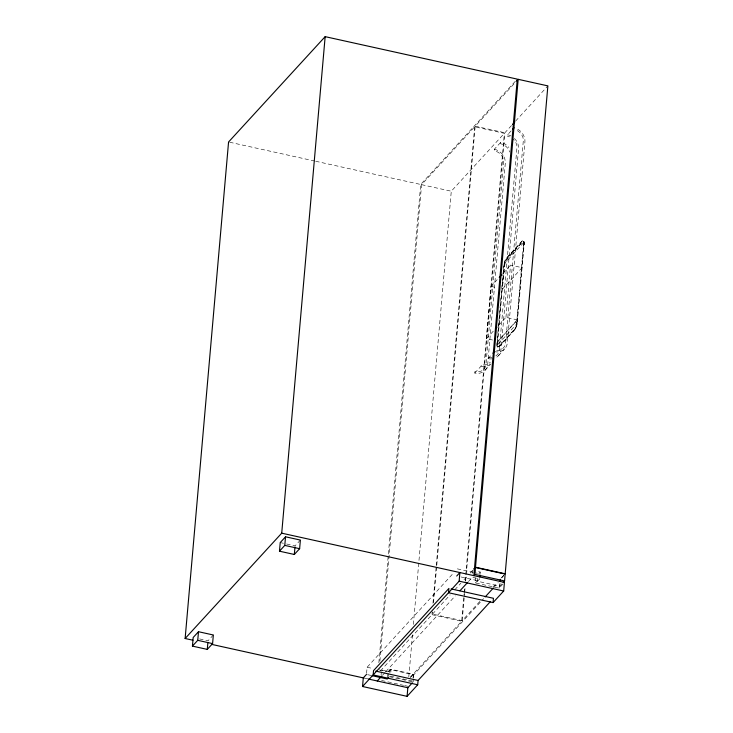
<?xml version="1.0" encoding="UTF-8"?>
<svg xmlns="http://www.w3.org/2000/svg" width="733" height="733" viewBox="0 0 733 733"><rect width="100%" height="100%" fill="white"/><g stroke="black" fill="none" stroke-linecap="round" stroke-linejoin="round"><path stroke-width="0.55" stroke-dasharray="3.67 2.75" d="M523.82 244.685L523.866 243.915A5.378 1.484 -77.5 0 0 522.721 241.496L506.237 259.473A5.378 1.484 -77.5 0 0 504.377 265.163L497.469 344.18A5.378 1.484 -77.5 0 0 498.614 346.599L515.097 328.622A5.378 1.484 -77.5 0 0 516.948 322.932L523.838 244.236A6.331 1.741 -77.5 0 0 522.226 240.818L506.301 258.181A6.331 1.741 -77.5 0 0 503.672 266.235L496.892 343.722A6.331 1.741 -77.5 0 0 498.513 347.149L515.391 328.686A5.378 1.484 -77.5 0 0 517.251 322.996L524.141 244.309A6.331 1.741 -77.5 0 0 522.519 240.882L506.595 258.245A6.331 1.741 -77.5 0 0 503.974 266.299M524.113 244.749L524.159 243.979A5.378 1.484 -77.5 0 0 523.014 241.56L506.53 259.537A5.378 1.484 -77.5 0 0 504.68 265.227L502.279 288.912M366.573 673.398L367.114 667.241L453.48 573.059M378.851 662.76L420.696 184.469L515.748 80.813M379.896 661.166L421.585 184.661L474.663 126.782L504.35 133.342L465.757 574.516M381.096 674.882L381.352 671.923M387.354 677.988L387.894 671.84L390.02 669.522L413.779 674.781L483.633 598.595M388.517 676.522L388.774 673.563M389.754 672.601L390.02 669.522M390.817 672.234L391.074 669.284L413.348 674.204L413 678.144M408.794 676.852L412.587 633.532M413.385 624.415L451.281 191.221L504.35 133.342M413.146 681.956L413.421 678.877M413.504 677.851L413.779 674.781M380.436 670.887L431.975 614.685L432.177 612.403M432.974 603.286L436.162 566.811M436.263 565.665L474.663 126.782M479.858 601.417L462.202 620.668L432.507 614.107L432.699 611.826M433.505 602.709L436.694 566.224M436.795 565.088L475.186 126.204L515.876 81.83M494.326 149.22L494.418 149.239A12.653 10.986 42.5 0 1 505.294 163.349L487.72 364.246A12.653 10.986 42.5 0 1 474.837 373.097L474.865 371.649L477 371.915A11.068 9.602 42.5 0 0 485.851 365.831L503.773 161.013A11.068 9.602 42.5 0 0 496.305 151.319L494.216 150.659L494.326 149.22L500.786 142.294A12.653 10.986 42.5 0 1 508.894 147.516M474.737 373.079L481.105 366.134L481.233 364.704L483.368 364.97A11.068 9.602 42.5 0 0 490.359 362.157M500.694 142.275L500.566 143.705L502.673 144.374A11.068 9.602 42.5 0 1 509.719 152.052M410.132 677.448L461.671 621.254L464.062 593.895M464.163 592.75L464.658 587.051M465.162 581.351L465.657 575.652M492.585 340.011L486.428 338.655L491 286.42L498.504 278.228M462.202 620.668L464.191 597.871M464.291 596.735L464.594 593.309M464.695 592.172L465.089 587.609M465.693 580.774L504.881 132.765L511.79 125.233M492.723 358.758A12.653 10.986 42.5 0 1 488.105 358.629L488.132 357.182L490.276 357.447A11.068 9.602 42.5 0 0 492.274 357.301M511.13 130.886L507.593 134.744L507.465 136.182L509.572 136.851M472.556 573.362L472.812 570.402M502.92 584.054L499.127 588.187L475.369 582.937L475.818 577.815M498.449 325.544L505.953 317.352L517.535 319.909L498.009 341.212L497.762 344.244A5.378 1.484 -77.5 0 0 498.907 346.663L499.2 346.407M475.369 582.937L477.495 580.618L477.678 578.566M501.83 583.944L499.787 586.171L477.513 581.251L477.769 578.3M480.069 574.012L480.243 572.042L473.875 570.64M505.953 317.352L510.525 265.117L522.107 267.682L502.581 288.976M499.127 588.187L499.576 583.065M499.787 586.171L500.043 583.221M515.629 121.046L547.872 85.889M503.012 273.308L510.525 265.117M213.34 634.998L208.035 640.789L197.424 638.443M300.383 540.074L295.078 545.865L284.468 543.519M486.428 338.655L493.941 330.464M517.241 319.845L498.009 341.212M488.004 358.611L492.255 353.975M485.154 370.183L490.817 364.008M498.431 355.716L504.799 348.771M432.507 614.107L450.163 594.848M454.762 589.827L460.91 583.129M463.98 579.785L467.049 576.431M470.119 573.087L472.428 570.576M382.663 675.075L384.981 672.555M385.75 671.712L455.303 595.865M468.442 581.535L472.309 577.32M391.074 669.284L388.948 671.602L381.526 669.962M478.823 573.591L480.243 572.042M477.513 581.251L479.639 578.933L472.217 577.292M492.906 587.188L496.745 583.001M501.354 577.98L505.193 573.792M410.617 677.182L413.348 674.204M501.757 577.796L503.8 575.561M493.611 587.71L498.22 582.689M475.186 126.204L504.881 132.765M507.593 134.744L507.685 134.771A12.653 10.986 42.5 0 1 511.46 136.219M229.686 142.239L314.576 161.003M315.694 161.251L420.696 184.469M421.585 184.661L451.281 191.221M491 286.42L497.148 287.776M481.105 366.134L481.205 366.152A12.653 10.986 42.5 0 0 489.891 364.649M457.337 568.854L472.657 572.235M473.747 572.482L478.127 573.444M461.084 576.99L477.495 580.618M280.226 542.576L283.414 543.281M431.975 614.685L461.671 621.254M367.114 667.241L372.584 668.45M379.144 669.907L387.894 671.84M390.469 676.174L412.743 681.094M389.388 676.696L412.065 681.717M367.572 674.662L370.861 675.386M381.572 680.471L399.164 684.356M400.264 684.604L403.562 685.337M404.671 685.575L407.969 686.308M364.411 678.135L367.755 678.877M497.194 343.786A6.331 1.741 -77.5 0 0 498.816 347.213L514.731 329.85A6.331 1.741 -77.5 0 0 517.361 321.796M517.058 321.732A6.331 1.741 -77.5 0 1 514.438 329.786M496.8 357.127A12.653 10.986 42.5 0 0 500.987 349.778L518.561 148.872A12.653 10.986 42.5 0 0 514.117 138.161M495.829 355.871A11.068 9.602 42.5 0 0 499.127 351.364L517.04 146.545A11.068 9.602 42.5 0 0 513.182 139.178M494.473 351.684A12.653 10.986 42.5 0 0 507.355 342.833L524.929 141.927A12.653 10.986 42.5 0 0 516.353 128.559M496.644 350.502A11.068 9.602 42.5 0 0 505.495 344.418L523.408 139.6A11.068 9.602 42.5 0 0 515.94 129.906M504.167 263.88L497.038 345.39L516.573 324.087L523.701 242.577L504.167 263.88"/><path stroke-width="1.1" d="M192.944 640.23L185.128 638.507L228.568 141.991L325.159 36.65L517.287 79.127L473.848 575.634M192.431 646.112L193.182 637.499L198.496 631.718L213.34 634.998L212.588 643.611L207.283 649.392L192.431 646.112L197.745 640.321L198.496 631.718M207.283 649.392L207.842 642.942M279.475 551.189L280.226 542.576L285.54 536.794L300.383 540.074L299.632 548.687L294.327 554.469L279.475 551.189L284.78 545.398L285.54 536.794M185.128 638.507L281.719 533.166L325.159 36.65M294.327 554.469L294.987 546.937M490.368 601.637L418.076 680.471L417.7 684.778L407.09 696.35L362.542 686.5L363.293 677.897L366.482 674.424M407.09 696.35L407.841 687.737L412.386 682.78M362.542 686.5L459.142 581.159L459.893 572.555L456.705 576.028M475.47 567.516L474.865 574.397L504.561 580.967L505.165 574.076L475.47 567.516L474.141 568.955M475.497 567.223L518.176 79.32L547.872 85.889L505.193 573.792L475.497 567.223L473.958 568.9M479.813 576.963L479.978 575.002M417.7 684.778L373.161 674.928L373.537 670.622L448.898 588.434L448.523 592.74L493.071 602.581L493.446 598.284L451.125 588.929M500.218 581.251L500.392 579.29M493.071 602.581L503.681 591.009L504.432 582.396L281.719 533.166M516.646 80.997L518.176 79.32M512.559 124.399L514.868 121.889M512.55 129.347L514.062 127.826M499.255 277.404L501.509 274.948M495.444 328.824L496.947 327.184M492.961 353.205L494.372 351.666M377.257 680.975L381.893 675.918M459.939 590.807L467.663 582.378M388.682 677.475L387.271 679.015L371.952 675.634M485.173 596.919L492.851 588.544M503.195 582.451L504.561 580.967M459.142 581.159L503.681 591.009M284.78 545.398L299.632 548.687M375.763 671.116L418.076 680.471M197.745 640.321L212.588 643.611M211.938 644.435L363.852 678.016M368.314 679.005L407.841 687.737"/></g></svg>
